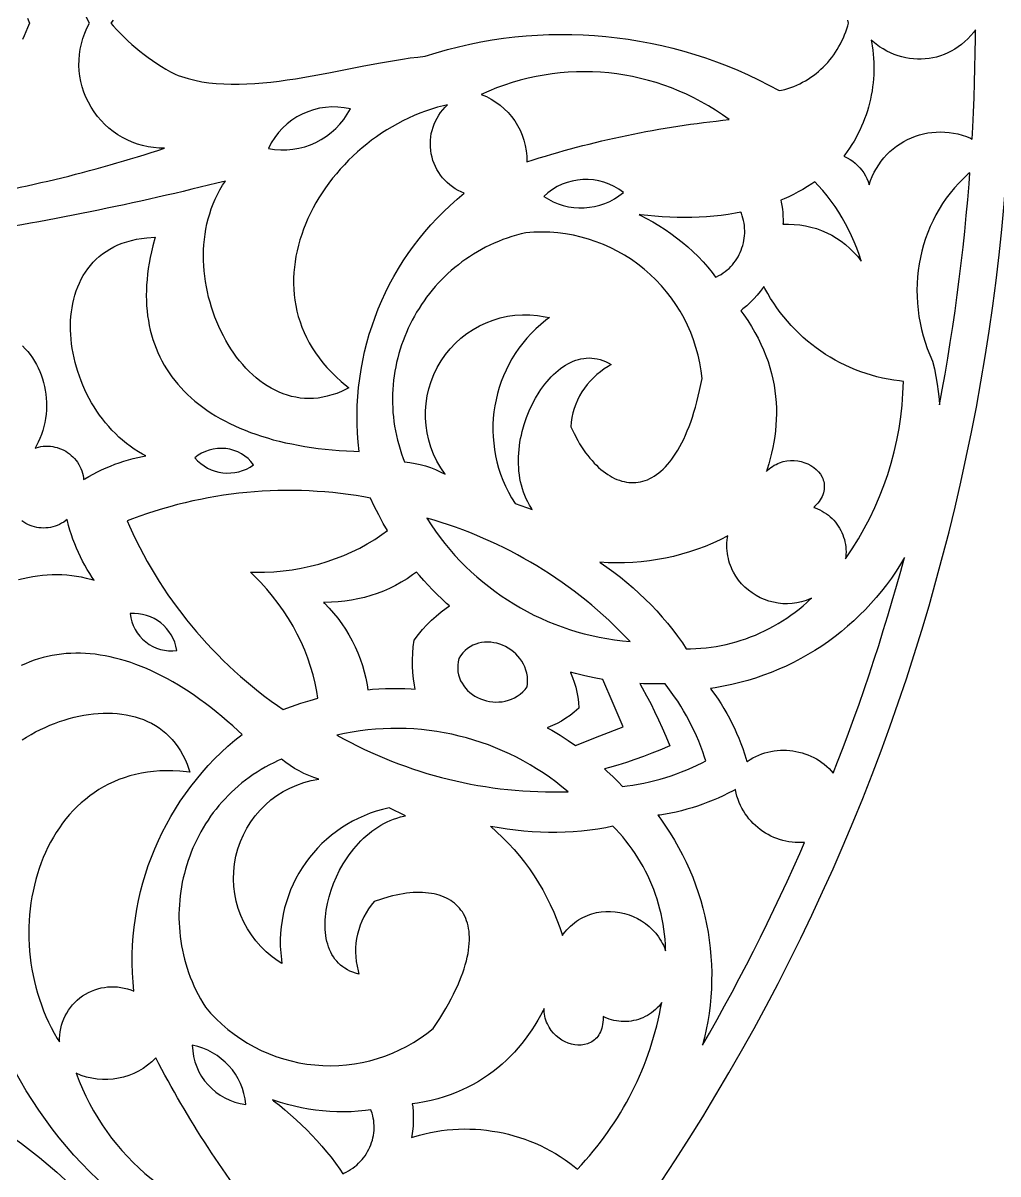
# Model space of a CAD drawing. Extents: x -550 to 550, y -550 to 550.
# Drawn here: x 149.9 to 283.1, y -157.1 to 0 of the extents above; entities that cross this region are included whole.
import ezdxf

# ---------------------------------------------------------------- set-up
doc = ezdxf.new("R2010")
doc.units = 0
doc.layers.add('LAYER_1', color=18, linetype='CONTINUOUS')
doc.layers.add('LAYER_10', color=4, linetype='CONTINUOUS')

msp = doc.modelspace()

# ---------------------------------------------------------------- linework, layer by layer
at = {"layer": 'LAYER_1'}
for points in [[(0, 550, 0.414214), (-550, 0, 0.414214), (0, -550, 0.414214), (550, 0, 0.414214)], [(246.37, -13.19, 0.27476), (212.51, -9.75, -0.315195), (218.75, -18.94, -0.052682)], [(194.63, -11.72, 0.355981), (183.43, -17.13, 0.33339)], [(221.04, -23.67, 0.334606), (231.92, -23.14, 0.373494)], [(255.16, -23.39), (254.52, -23.71), (253.87, -24), (253.42, -24.19), (253.48, -24.44), (253.57, -24.91), (253.64, -25.39), (253.69, -25.87), (253.72, -26.35), (253.74, -26.83), (253.73, -27.32), (253.71, -27.48, -0.255708), (264.41, -32.51), (264.4, -32.48), (264.12, -31.6), (263.8, -30.74), (263.46, -29.88), (263.09, -29.04), (262.69, -28.21), (262.27, -27.4), (261.82, -26.6), (261.34, -25.82), (260.83, -25.05), (260.3, -24.3), (259.74, -23.57), (259.16, -22.86), (258.55, -22.16), (258.08, -21.66), (257.67, -21.94), (257.05, -22.33), (256.43, -22.71), (255.8, -23.06)], [(239.9, -57.32), (240.16, -56.8), (240.41, -56.26), (240.65, -55.69), (240.89, -55.09), (241.12, -54.47), (241.35, -53.82), (241.56, -53.14), (241.77, -52.44), (241.97, -51.71), (242.16, -50.95), (242.34, -50.16), (242.51, -49.35), (242.67, -48.55, 0.414412), (218.6, -28.63), (217.97, -28.78), (217.32, -28.95), (216.69, -29.14), (216.07, -29.35), (215.45, -29.57), (214.85, -29.81), (214.26, -30.06), (213.67, -30.33), (213.1, -30.62), (212.53, -30.92), (211.98, -31.23), (211.44, -31.56), (210.9, -31.9), (210.38, -32.25), (209.87, -32.62), (209.38, -33), (208.89, -33.39), (208.41, -33.8), (207.95, -34.21), (207.5, -34.64), (207.06, -35.08), (206.63, -35.53), (206.22, -35.99), (205.82, -36.46), (205.43, -36.94), (205.05, -37.43), (204.69, -37.93), (204.34, -38.44), (204.01, -38.96), (203.68, -39.49), (203.38, -40.02), (203.08, -40.56), (202.8, -41.11), (202.54, -41.67), (202.29, -42.23), (202.05, -42.8), (201.83, -43.37), (201.62, -43.95), (201.43, -44.54), (201.26, -45.13), (201.1, -45.73), (200.95, -46.33), (200.82, -46.94), (200.71, -47.54), (200.61, -48.16), (200.53, -48.77), (200.47, -49.39), (200.43, -50.01), (200.4, -50.64), (200.38, -51.26), (200.39, -51.89), (200.41, -52.52), (200.45, -53.15), (200.51, -53.78), (200.58, -54.41), (200.68, -55.04), (200.79, -55.67), (200.92, -56.3), (201.07, -56.93), (201.23, -57.56), (201.42, -58.19), (201.63, -58.81), (201.85, -59.44), (202.03, -59.9, -0.098951), (207.56, -61.58, -0.687121), (221.23, -40.09), (221.81, -40.21), (221.35, -40.57, 0.389309), (217.12, -65.59), (219.47, -66.41), (219.35, -66.23), (219.09, -65.81), (218.86, -65.38), (218.65, -64.94), (218.46, -64.5), (218.28, -64.04), (218.13, -63.58), (218, -63.11), (217.89, -62.64), (217.79, -62.16), (217.72, -61.68), (217.66, -61.19), (217.62, -60.7), (217.6, -60.21), (217.59, -59.71), (217.6, -59.22), (217.63, -58.72), (217.67, -58.22), (217.73, -57.73), (217.8, -57.23), (217.89, -56.74), (217.99, -56.25), (218.1, -55.76), (218.37, -54.8), (218.68, -53.86), (219.05, -52.95), (219.46, -52.06), (219.91, -51.22), (220.4, -50.41), (220.66, -50.02), (220.93, -49.65), (221.2, -49.28), (221.49, -48.94), (221.78, -48.6), (222.08, -48.28), (222.38, -47.98), (222.7, -47.69), (223.02, -47.42), (223.34, -47.16), (223.67, -46.93), (224.01, -46.71), (224.35, -46.51), (224.7, -46.34), (225.05, -46.18), (225.41, -46.04), (225.77, -45.93), (226.13, -45.84), (226.5, -45.78), (226.86, -45.74), (227.23, -45.73), (227.61, -45.74), (227.98, -45.78), (228.35, -45.85), (228.73, -45.95), (229.1, -46.07), (229.47, -46.23), (229.83, -46.41), (230.27, -46.64), (229.84, -46.89, 0.248752), (224.73, -55.12), (225.18, -56.06), (225.69, -57), (225.95, -57.44), (226.22, -57.86), (226.49, -58.27), (226.77, -58.67), (227.06, -59.04), (227.34, -59.4), (227.64, -59.74), (227.93, -60.07), (228.23, -60.37), (228.54, -60.66), (228.84, -60.93), (229.15, -61.19), (229.47, -61.42), (229.78, -61.63), (230.1, -61.83), (230.41, -62.01), (230.73, -62.17), (231.05, -62.31), (231.37, -62.43), (231.69, -62.53), (232.01, -62.61), (232.33, -62.67), (232.65, -62.71), (232.97, -62.74), (233.3, -62.74), (233.61, -62.72), (233.93, -62.69), (234.25, -62.63), (234.57, -62.55), (234.89, -62.46), (235.2, -62.34), (235.52, -62.2), (235.83, -62.03), (236.14, -61.85), (236.45, -61.64), (236.75, -61.41), (237.06, -61.16), (237.36, -60.89), (237.66, -60.59), (237.95, -60.26), (238.25, -59.92), (238.53, -59.55), (238.82, -59.15), (239.1, -58.73), (239.37, -58.29), (239.64, -57.82)], [(270.18, -48.92), (269.64, -48.87), (268.86, -48.76), (268.09, -48.63), (267.32, -48.47), (266.56, -48.29), (265.81, -48.08), (265.07, -47.86), (264.34, -47.6), (263.62, -47.33), (262.91, -47.03), (262.21, -46.71), (261.52, -46.37), (260.84, -46.01), (260.18, -45.63), (259.53, -45.23), (258.89, -44.8), (258.27, -44.36), (257.66, -43.9), (257.06, -43.41), (256.48, -42.91), (255.92, -42.39), (255.37, -41.85), (254.84, -41.3), (254.33, -40.72), (253.83, -40.13), (253.36, -39.52), (252.9, -38.9), (252.46, -38.26), (252.04, -37.6), (251.64, -36.93), (251.26, -36.25), (251.11, -35.96), (251, -36.12), (250.6, -36.66), (250.18, -37.17), (249.73, -37.67), (249.26, -38.14), (248.77, -38.59), (248.26, -39.02), (247.95, -39.27), (248.37, -39.84), (248.92, -40.63), (249.43, -41.43), (249.9, -42.23), (250.33, -43.03), (250.72, -43.83), (251.08, -44.63), (251.4, -45.43), (251.69, -46.23), (251.94, -47.03), (252.16, -47.83), (252.35, -48.62), (252.5, -49.42), (252.62, -50.21), (252.72, -51), (252.78, -51.79), (252.82, -52.58), (252.82, -53.36), (252.81, -54.14), (252.76, -54.91), (252.69, -55.68), (252.59, -56.44), (252.48, -57.2), (252.34, -57.96), (252.17, -58.71), (251.99, -59.45), (251.78, -60.18), (251.56, -60.91), (251.46, -61.21), (251.62, -61.05), (251.84, -60.86), (252.07, -60.69), (252.3, -60.53), (252.53, -60.38), (252.77, -60.25), (253.02, -60.14), (253.27, -60.04), (253.76, -59.88), (254.27, -59.78), (254.77, -59.74), (255.27, -59.74), (255.76, -59.79), (256.23, -59.88), (256.69, -60.02), (257.13, -60.2), (257.54, -60.41), (257.92, -60.67), (258.27, -60.95), (258.58, -61.27), (258.85, -61.61), (259.06, -61.98), (259.15, -62.18), (259.23, -62.39), (259.29, -62.59), (259.33, -62.81), (259.36, -63.02), (259.37, -63.24), (259.37, -63.47), (259.34, -63.7), (259.3, -63.93), (259.24, -64.16), (259.16, -64.39), (259.06, -64.62), (258.94, -64.86), (258.8, -65.09), (258.65, -65.32), (258.47, -65.56), (258.27, -65.79), (258.04, -66.02), (257.92, -66.14), (258.11, -66.2), (258.44, -66.32), (258.76, -66.47), (259.07, -66.63), (259.36, -66.8), (259.65, -66.99), (259.92, -67.2), (260.18, -67.41), (260.43, -67.64), (260.66, -67.89), (260.88, -68.14), (261.09, -68.41), (261.28, -68.68), (261.46, -68.97), (261.62, -69.26), (261.77, -69.56), (261.9, -69.87), (262.01, -70.19), (262.11, -70.51), (262.19, -70.84), (262.26, -71.17), (262.3, -71.51), (262.33, -71.85), (262.34, -72.19), (262.33, -72.54), (262.3, -72.89), (262.26, -73.14, 0.149194)], [(181.42, -60.31, 0.429262), (173.37, -59.35, 0.38844)], [(232.85, -84.44, 0.137208), (205.07, -67.6, 0.237073)], [(256.46, -79.57), (256.99, -79.11), (257.5, -78.63), (257.63, -78.51), (257.51, -78.57), (257.2, -78.7), (256.89, -78.82), (256.58, -78.93), (256.26, -79.02), (255.63, -79.17), (254.98, -79.25), (254.34, -79.29), (253.7, -79.27), (253.06, -79.2), (252.43, -79.08), (251.81, -78.92), (251.21, -78.7), (250.62, -78.45), (250.06, -78.15), (249.52, -77.81), (249, -77.42), (248.52, -77), (248.07, -76.55), (247.65, -76.05), (247.28, -75.52), (246.95, -74.96), (246.8, -74.67), (246.67, -74.37), (246.55, -74.06), (246.44, -73.74), (246.34, -73.42), (246.26, -73.09), (246.19, -72.76), (246.13, -72.41), (246.09, -72.07), (246.07, -71.71), (246.06, -71.35), (246.07, -70.98), (246.1, -70.61), (246.14, -70.24), (246.17, -70.03, -0.141174), (228.7, -73.61), (228.74, -73.64), (229.68, -74.29), (230.6, -74.96), (231.51, -75.66), (232.39, -76.37), (233.25, -77.11), (234.09, -77.86), (234.91, -78.64), (235.71, -79.43), (236.48, -80.25), (237.23, -81.09), (237.96, -81.94), (238.66, -82.82), (239.33, -83.72), (239.98, -84.63), (240.52, -85.44), (241.09, -85.44), (241.8, -85.41), (242.5, -85.36), (243.21, -85.29), (243.91, -85.2), (244.6, -85.1), (245.29, -84.97), (245.97, -84.82), (246.65, -84.66), (247.32, -84.47), (247.99, -84.27), (248.65, -84.05), (249.3, -83.81), (249.95, -83.55), (250.59, -83.27), (251.22, -82.98), (251.84, -82.67), (252.45, -82.34), (253.06, -81.99), (253.65, -81.63), (254.23, -81.25), (254.81, -80.86), (255.37, -80.44), (255.92, -80.01)], [(170.93, -85.64, 0.38844), (164.56, -80.62, 0.429262)], [(192.8, -97.21, 0.137208), (224.36, -104.94, 0.237073)], [(190.31, -103.22, -0.098636), (185.22, -100.5), (184.76, -100.7), (184.16, -100.98), (183.57, -101.28), (183, -101.59), (182.43, -101.92), (181.88, -102.26), (181.34, -102.61), (180.82, -102.98), (180.31, -103.36), (179.81, -103.75), (179.32, -104.16), (178.85, -104.58), (178.39, -105), (177.94, -105.44), (177.51, -105.9), (177.09, -106.36), (176.68, -106.83), (176.29, -107.31), (175.91, -107.8), (175.54, -108.3), (175.19, -108.81), (174.85, -109.33), (174.53, -109.86), (174.22, -110.4), (173.93, -110.94), (173.65, -111.49), (173.38, -112.04), (173.13, -112.61), (172.9, -113.18), (172.68, -113.75), (172.47, -114.33), (172.28, -114.92), (172.11, -115.51), (171.95, -116.1), (171.8, -116.7), (171.67, -117.31), (171.56, -117.91), (171.46, -118.52), (171.38, -119.14), (171.32, -119.75), (171.27, -120.37), (171.24, -120.99), (171.22, -121.61), (171.22, -122.23), (171.24, -122.85), (171.27, -123.47), (171.32, -124.09), (171.38, -124.72), (171.47, -125.34), (171.57, -125.96), (171.69, -126.58), (171.82, -127.19), (171.97, -127.81), (172.14, -128.42), (172.33, -129.03), (172.54, -129.64), (172.76, -130.24), (173, -130.84), (173.26, -131.44), (173.54, -132.03), (173.83, -132.62), (174.14, -133.2), (174.48, -133.78), (174.82, -134.33, 0.414411), (205.92, -137.27), (206.38, -136.59), (206.83, -135.89), (207.26, -135.21), (207.66, -134.54), (208.03, -133.88), (208.39, -133.23), (208.71, -132.6), (209.01, -131.99), (209.29, -131.38), (209.55, -130.79), (209.78, -130.21), (209.98, -129.65), (210.17, -129.1), (210.33, -128.57), (210.48, -128.04), (210.6, -127.54), (210.7, -127.04), (210.78, -126.56), (210.83, -126.1), (210.87, -125.65), (210.89, -125.21), (210.89, -124.79), (210.87, -124.38), (210.84, -123.99), (210.78, -123.61), (210.71, -123.24), (210.62, -122.89), (210.51, -122.56), (210.39, -122.23), (210.25, -121.93), (210.1, -121.63), (209.93, -121.35), (209.74, -121.09), (209.54, -120.84), (209.33, -120.6), (209.1, -120.38), (208.86, -120.17), (208.6, -119.97), (208.33, -119.79), (208.04, -119.62), (207.75, -119.46), (207.43, -119.32), (207.11, -119.19), (206.77, -119.08), (206.42, -118.98), (206.06, -118.9), (205.69, -118.83), (205.3, -118.77), (204.9, -118.73), (204.5, -118.71), (204.08, -118.69), (203.65, -118.7), (203.21, -118.72), (202.76, -118.75), (202.3, -118.8), (201.84, -118.87), (201.36, -118.95), (200.88, -119.05), (200.39, -119.16), (199.89, -119.28), (198.87, -119.59), (197.88, -119.93, 0.248801), (195.68, -129.37), (195.8, -129.85), (195.33, -129.69), (194.95, -129.57), (194.57, -129.42), (194.22, -129.24), (193.89, -129.05), (193.58, -128.83), (193.29, -128.6), (193.01, -128.35), (192.76, -128.07), (192.53, -127.78), (192.31, -127.48), (192.12, -127.16), (191.94, -126.83), (191.79, -126.48), (191.65, -126.12), (191.53, -125.75), (191.43, -125.37), (191.34, -124.98), (191.28, -124.58), (191.23, -124.17), (191.19, -123.75), (191.17, -123.32), (191.17, -122.89), (191.19, -122.45), (191.22, -122.01), (191.26, -121.56), (191.32, -121.11), (191.4, -120.66), (191.49, -120.2), (191.72, -119.29), (192, -118.37), (192.33, -117.45), (192.72, -116.55), (193.16, -115.66), (193.65, -114.79), (193.91, -114.36), (194.19, -113.95), (194.48, -113.54), (194.78, -113.14), (195.09, -112.75), (195.41, -112.36), (195.74, -112), (196.08, -111.64), (196.44, -111.29), (196.8, -110.96), (197.18, -110.64), (197.56, -110.34), (197.96, -110.05), (198.36, -109.78), (198.78, -109.52), (199.2, -109.28), (199.64, -109.06), (200.08, -108.86), (200.53, -108.68), (200.99, -108.53), (201.46, -108.39), (201.93, -108.27), (202.15, -108.23), (199.91, -107.14, 0.389323), (185.2, -127.83), (185.28, -128.41), (184.78, -128.09, -0.687102)], [(228.26, -121.45), (228.9, -121.34), (229.54, -121.28), (230.18, -121.28), (230.82, -121.32), (231.45, -121.42), (232.08, -121.56), (232.69, -121.75), (233.28, -121.98), (233.86, -122.26), (234.41, -122.58), (234.94, -122.94), (235.44, -123.34), (235.91, -123.78), (236.34, -124.26), (236.73, -124.77), (236.91, -125.05), (237.08, -125.33), (237.24, -125.62), (237.39, -125.91), (237.52, -126.22), (237.64, -126.53), (237.69, -126.66), (237.68, -126.48), (237.66, -125.78), (237.61, -125.08), (237.54, -124.38), (237.46, -123.69), (237.35, -123), (237.22, -122.32), (237.08, -121.63), (236.92, -120.96), (236.73, -120.29), (236.53, -119.62), (236.31, -118.96), (236.08, -118.31), (235.82, -117.66), (235.55, -117.02), (235.25, -116.39), (234.94, -115.77), (234.62, -115.15), (234.27, -114.55), (233.91, -113.95), (233.53, -113.36), (233.13, -112.79), (232.71, -112.22), (232.28, -111.66), (231.84, -111.12), (231.37, -110.58), (230.89, -110.06), (230.49, -109.66), (229.54, -109.85), (228.43, -110.04), (227.32, -110.19), (226.2, -110.32), (225.08, -110.41), (223.96, -110.47), (222.84, -110.5), (221.71, -110.5), (220.58, -110.47), (219.46, -110.41), (218.33, -110.32), (217.2, -110.2), (216.07, -110.06), (214.94, -109.88), (213.81, -109.68), (213.76, -109.66, -0.141193), (223.59, -124.55), (223.71, -124.38), (223.95, -124.09), (224.19, -123.81), (224.45, -123.54), (224.71, -123.29), (224.97, -123.06), (225.25, -122.84), (225.53, -122.63), (225.81, -122.44), (226.11, -122.27), (226.4, -122.11), (226.7, -121.97), (227.01, -121.83), (227.32, -121.72), (227.63, -121.61)], [(237.16, -133.73), (237.01, -133.93), (236.79, -134.2), (236.55, -134.45), (236.3, -134.69), (236.04, -134.91), (235.77, -135.12), (235.49, -135.31), (235.2, -135.48), (234.9, -135.64), (234.6, -135.79), (234.29, -135.91), (233.97, -136.02), (233.65, -136.11), (233.32, -136.19), (232.99, -136.25), (232.66, -136.29), (232.32, -136.31), (231.98, -136.32), (231.64, -136.31), (231.31, -136.28), (230.97, -136.23), (230.63, -136.16), (230.3, -136.08), (229.97, -135.97), (229.64, -135.85), (229.32, -135.7), (229.14, -135.61), (229.15, -135.78), (229.14, -136.1), (229.12, -136.41), (229.08, -136.7), (229.03, -136.98), (228.96, -137.24), (228.88, -137.49), (228.79, -137.72), (228.68, -137.94), (228.56, -138.15), (228.42, -138.34), (228.28, -138.52), (228.12, -138.68), (227.96, -138.83), (227.79, -138.96), (227.6, -139.08), (227.41, -139.19), (227.22, -139.28), (227.01, -139.36), (226.6, -139.46), (226.17, -139.52), (225.72, -139.53), (225.28, -139.48), (224.83, -139.39), (224.39, -139.25), (223.95, -139.07), (223.53, -138.84), (223.13, -138.57), (222.74, -138.26), (222.39, -137.91), (222.07, -137.52), (221.78, -137.09), (221.54, -136.64), (221.44, -136.39), (221.34, -136.13), (221.26, -135.87), (221.2, -135.6), (221.15, -135.33), (221.11, -135.04), (221.09, -134.75), (221.09, -134.53), (220.95, -134.81), (220.59, -135.48), (220.22, -136.15), (219.82, -136.8), (219.41, -137.45), (218.98, -138.08), (218.52, -138.7), (218.05, -139.31), (217.56, -139.9), (217.04, -140.48), (216.5, -141.04), (215.95, -141.59), (215.37, -142.12), (214.76, -142.63), (214.14, -143.13), (213.49, -143.6), (212.82, -144.05), (212.12, -144.49), (211.4, -144.9), (210.66, -145.28), (209.89, -145.65), (209.1, -145.99), (208.28, -146.3), (207.44, -146.59), (206.57, -146.85), (205.67, -147.08), (204.75, -147.28), (203.8, -147.46), (203.09, -147.56), (203.14, -147.95), (203.2, -148.62), (203.22, -149.29), (203.22, -149.95), (203.19, -150.62), (203.12, -151.28), (203.03, -151.94), (202.99, -152.14), (203.3, -152.04), (204.05, -151.82), (204.81, -151.63), (205.57, -151.46), (206.33, -151.32), (207.1, -151.2), (207.86, -151.11), (208.63, -151.04), (209.4, -151), (210.17, -150.98), (210.94, -150.99), (211.7, -151.02), (212.47, -151.07), (213.23, -151.15), (213.99, -151.26), (214.74, -151.38), (215.49, -151.53), (216.24, -151.71), (216.98, -151.91), (217.71, -152.13), (218.44, -152.38), (219.16, -152.65), (219.87, -152.94), (220.58, -153.26), (221.27, -153.59), (221.96, -153.96), (222.63, -154.34), (223.3, -154.75), (223.95, -155.18), (224.59, -155.64), (225.22, -156.11), (225.64, -156.45, 0.149218)], [(173.04, -139.56, 0.373494), (180.35, -147.63, 0.334606)], [(183.54, -164.89, -0.052663), (168.07, -141.29, -0.31518), (157.17, -143.38, 0.274751)]]:
    msp.add_lwpolyline(points, format="xyb", close=True, dxfattribs=at)
for points in [[(138.96, -24.33, 0.042468), (169.26, -17.08, -0.574933), (158.98, 0, -0.575019), (169.26, 17.08, 0.042505)], [(162.22, 0.37), (161.9, 0), (162.22, -0.37), (162.71, -0.91), (163.21, -1.43), (163.72, -1.94), (164.24, -2.44), (164.77, -2.92), (165.32, -3.39), (165.88, -3.85), (166.45, -4.29), (167.02, -4.72), (167.61, -5.13), (168.21, -5.53), (168.82, -5.92), (169.44, -6.29), (170.07, -6.65), (170.7, -6.99), (171.12, -7.15), (171.56, -7.31), (172.01, -7.46), (172.46, -7.59), (173.39, -7.82), (174.34, -8.01), (175.31, -8.15), (176.31, -8.26), (177.33, -8.32), (178.36, -8.36), (179.42, -8.35), (180.48, -8.32), (181.57, -8.26), (182.66, -8.17), (183.77, -8.06), (184.89, -7.92), (186.01, -7.77), (187.14, -7.6), (189.42, -7.21), (191.7, -6.79), (196.24, -5.91), (198.47, -5.49), (200.67, -5.1), (201.75, -4.93), (202.81, -4.77), (203.86, -4.64), (204.85, -4.52, -0.208478), (253.19, -9.23), (253.53, -9.16), (253.96, -9.06), (254.39, -8.94), (254.8, -8.8), (255.22, -8.65), (255.62, -8.48), (256.02, -8.29), (256.41, -8.09), (256.79, -7.88), (257.16, -7.65), (257.53, -7.41), (257.89, -7.16), (258.24, -6.89), (258.57, -6.61), (258.9, -6.32), (259.22, -6.01), (259.53, -5.7), (259.83, -5.37), (260.11, -5.04), (260.39, -4.69), (260.65, -4.34), (260.9, -3.98), (261.14, -3.6), (261.37, -3.22), (261.58, -2.83), (261.78, -2.44), (261.97, -2.04), (262.14, -1.63), (262.29, -1.21), (262.44, -0.79), (262.57, -0.37), (262.66, 0), (262.57, 0.37)], [(149.86, -44.09), (150.23, -44.46), (150.57, -44.86), (150.9, -45.27), (151.2, -45.7), (151.49, -46.14), (151.75, -46.6), (151.99, -47.07), (152.21, -47.56), (152.41, -48.05), (152.58, -48.56), (152.73, -49.08), (152.86, -49.6), (152.96, -50.13), (153.04, -50.67), (153.09, -51.21), (153.12, -51.76), (153.13, -52.31), (153.11, -52.86), (153.06, -53.42), (152.99, -53.97), (152.89, -54.52), (152.76, -55.07), (152.61, -55.62), (152.43, -56.16), (152.22, -56.7), (151.98, -57.23), (151.72, -57.76), (151.56, -58.03), (151.71, -57.98), (152.03, -57.89), (152.36, -57.83), (152.68, -57.78), (153.01, -57.76), (153.33, -57.76), (153.65, -57.78), (153.97, -57.83), (154.28, -57.89), (154.59, -57.97), (154.89, -58.07), (155.18, -58.19), (155.47, -58.32), (155.74, -58.47), (156.01, -58.64), (156.26, -58.83), (156.51, -59.03), (156.74, -59.24), (156.96, -59.47), (157.16, -59.72), (157.35, -59.97), (157.52, -60.25), (157.67, -60.53), (157.81, -60.82), (157.93, -61.13), (158.03, -61.45), (158.11, -61.77), (158.17, -62.11), (158.19, -62.33), (158.35, -62.23), (158.91, -61.9), (159.49, -61.59), (160.07, -61.29), (160.65, -61), (161.25, -60.73), (161.85, -60.48), (162.46, -60.24), (163.07, -60.02), (163.69, -59.82), (164.32, -59.63), (164.95, -59.46), (165.58, -59.3), (166.22, -59.16), (166.67, -59.07), (166.24, -58.85), (165.67, -58.52), (165.1, -58.16), (164.56, -57.78), (164.03, -57.38), (163.51, -56.96), (163.01, -56.52), (162.53, -56.06), (162.06, -55.58), (161.62, -55.09), (161.18, -54.58), (160.77, -54.05), (160.37, -53.52), (159.99, -52.97), (159.63, -52.41), (159.29, -51.83), (158.96, -51.25), (158.65, -50.66), (158.37, -50.06), (158.1, -49.45), (157.84, -48.84), (157.61, -48.22), (157.4, -47.59), (157.21, -46.96), (157.04, -46.33), (156.89, -45.7), (156.75, -45.06), (156.64, -44.43), (156.55, -43.8), (156.48, -43.16), (156.43, -42.53), (156.41, -41.91), (156.4, -41.29), (156.42, -40.67), (156.46, -40.06), (156.52, -39.45), (156.61, -38.86), (156.72, -38.27), (156.85, -37.69), (157, -37.13), (157.18, -36.57), (157.38, -36.03), (157.61, -35.5), (157.86, -34.99), (158.14, -34.49), (158.44, -34), (158.77, -33.54), (159.12, -33.09), (159.5, -32.66), (159.9, -32.26), (160.33, -31.87), (160.79, -31.51), (161.27, -31.17), (161.78, -30.86), (162.32, -30.57), (162.88, -30.3), (163.47, -30.07), (164.09, -29.86), (164.73, -29.68), (165.4, -29.53), (166.1, -29.42), (166.83, -29.33), (167.95, -29.25), (167.64, -30.42), (167.45, -31.22), (167.29, -32), (167.14, -32.77), (167.02, -33.53), (166.92, -34.29), (166.85, -35.03), (166.79, -35.77), (166.76, -36.49), (166.75, -37.21), (166.77, -37.91), (166.8, -38.61), (166.86, -39.3), (166.94, -39.97), (167.04, -40.63), (167.16, -41.29), (167.3, -41.93), (167.47, -42.56), (167.65, -43.19), (167.86, -43.8), (168.09, -44.4), (168.33, -44.99), (168.6, -45.56), (168.89, -46.13), (169.2, -46.69), (169.53, -47.23), (169.88, -47.77), (170.25, -48.29), (170.64, -48.8), (171.05, -49.3), (171.48, -49.78), (171.93, -50.26), (172.4, -50.72), (172.89, -51.17), (173.39, -51.61), (173.92, -52.04), (174.47, -52.45), (175.03, -52.85), (175.62, -53.24), (176.22, -53.62), (176.85, -53.98), (177.49, -54.33), (178.15, -54.67), (178.83, -54.99), (179.52, -55.3), (180.24, -55.6), (180.98, -55.88), (181.73, -56.15), (182.5, -56.41), (183.29, -56.65), (184.09, -56.88), (184.92, -57.09), (185.76, -57.29), (186.62, -57.47), (187.5, -57.64), (188.39, -57.8), (189.3, -57.94), (190.23, -58.07), (191.17, -58.18), (192.14, -58.27), (193.11, -58.35), (194.11, -58.42), (195.12, -58.47), (195.83, -58.49, -0.258887), (210.18, -23.25, -0.555563), (207.89, -11.17), (207.35, -11.29), (206.53, -11.51), (205.72, -11.75), (204.91, -12.03), (204.12, -12.32), (203.34, -12.64), (202.57, -12.99), (201.81, -13.36), (201.06, -13.75), (200.33, -14.16), (199.61, -14.59), (198.9, -15.05), (198.21, -15.52), (197.53, -16.01), (196.87, -16.53), (196.22, -17.05), (195.59, -17.6), (194.98, -18.16), (194.39, -18.74), (193.81, -19.34), (193.25, -19.95), (192.72, -20.57), (192.2, -21.2), (191.7, -21.85), (191.22, -22.51), (190.77, -23.18), (190.34, -23.86), (189.93, -24.55), (189.54, -25.25), (189.18, -25.96), (188.84, -26.67), (188.53, -27.39), (188.24, -28.12), (187.98, -28.85), (187.74, -29.59), (187.53, -30.33), (187.35, -31.08), (187.2, -31.83), (187.08, -32.58), (186.98, -33.33), (186.91, -34.08), (186.88, -34.84), (186.88, -35.59), (186.9, -36.34), (186.96, -37.09), (187.05, -37.84), (187.18, -38.58), (187.33, -39.32), (187.52, -40.05), (187.75, -40.78), (188.01, -41.51), (188.31, -42.23), (188.64, -42.94), (189.01, -43.64), (189.42, -44.34), (189.86, -45.03), (190.35, -45.7), (190.87, -46.37), (191.43, -47.03), (192.03, -47.67), (192.68, -48.31), (193.36, -48.93), (194.42, -49.81), (193.4, -50.3), (192.76, -50.56), (192.12, -50.78), (191.48, -50.96), (190.85, -51.1), (190.22, -51.2), (189.6, -51.25), (188.99, -51.27), (188.38, -51.25), (187.77, -51.2), (187.18, -51.1), (186.59, -50.98), (186.02, -50.82), (185.45, -50.62), (184.89, -50.4), (184.34, -50.14), (183.8, -49.86), (183.28, -49.54), (182.76, -49.2), (182.26, -48.83), (181.76, -48.44), (181.29, -48.02), (180.82, -47.58), (180.37, -47.12), (179.93, -46.63), (179.5, -46.12), (179.09, -45.6), (178.7, -45.05), (178.32, -44.49), (177.95, -43.91), (177.61, -43.32), (177.28, -42.71), (176.96, -42.09), (176.67, -41.45), (176.39, -40.8), (176.13, -40.14), (175.88, -39.47), (175.66, -38.79), (175.46, -38.1), (175.27, -37.41), (175.11, -36.71), (174.97, -36), (174.85, -35.29), (174.75, -34.57), (174.67, -33.85), (174.62, -33.13), (174.58, -32.41), (174.58, -31.69), (174.59, -30.97), (174.63, -30.26), (174.7, -29.54), (174.79, -28.83), (174.9, -28.12), (175.04, -27.42), (175.21, -26.73), (175.41, -26.05), (175.63, -25.37), (175.88, -24.7), (176.16, -24.04), (176.47, -23.4), (176.81, -22.77), (177.18, -22.15), (177.56, -21.57, -0.023981), (140.41, -29.09, 0.194027)], [(149.78, -97.87), (150.39, -97.49), (151.01, -97.12), (151.64, -96.78), (152.28, -96.46), (152.92, -96.16), (153.57, -95.87), (154.23, -95.61), (154.89, -95.37), (155.55, -95.15), (156.22, -94.96), (156.88, -94.78), (157.55, -94.63), (158.22, -94.5), (158.88, -94.39), (159.54, -94.31), (160.2, -94.26), (160.86, -94.22), (161.5, -94.21), (162.14, -94.23), (162.78, -94.27), (163.4, -94.34), (164.02, -94.44), (164.63, -94.56), (165.22, -94.71), (165.8, -94.89), (166.37, -95.1), (166.93, -95.34), (167.47, -95.6), (167.99, -95.9), (168.49, -96.22), (168.98, -96.58), (169.44, -96.96), (169.89, -97.38), (170.31, -97.83), (170.71, -98.31), (171.08, -98.82), (171.43, -99.36), (171.76, -99.94), (172.05, -100.55), (172.32, -101.19), (172.7, -102.25), (171.33, -102.13), (170.4, -102.08), (169.5, -102.08), (168.62, -102.11), (167.75, -102.17), (166.91, -102.28), (166.09, -102.41), (165.29, -102.59), (164.51, -102.79), (163.75, -103.03), (163.01, -103.29), (162.3, -103.59), (161.6, -103.92), (160.92, -104.28), (160.27, -104.66), (159.63, -105.07), (159.02, -105.51), (158.43, -105.98), (157.86, -106.46), (157.31, -106.98), (156.78, -107.51), (156.27, -108.07), (155.78, -108.65), (155.32, -109.24), (154.88, -109.86), (154.45, -110.5), (154.06, -111.16), (153.68, -111.83), (153.32, -112.52), (152.99, -113.22), (152.68, -113.94), (152.39, -114.67), (152.12, -115.42), (151.88, -116.17), (151.66, -116.94), (151.46, -117.72), (151.29, -118.5), (151.13, -119.3), (151, -120.1), (150.9, -120.91), (150.81, -121.73), (150.76, -122.55), (150.72, -123.37), (150.71, -124.2), (150.72, -125.03), (150.75, -125.86), (150.81, -126.69), (150.89, -127.52), (151, -128.35), (151.13, -129.18), (151.28, -130.01), (151.46, -130.83), (151.67, -131.64), (151.89, -132.45), (152.15, -133.26), (152.42, -134.05), (152.72, -134.84), (153.05, -135.62), (153.4, -136.39), (153.78, -137.15), (154.18, -137.9), (154.6, -138.63), (154.9, -139.1, -0.55555), (165.06, -132.18, -0.258855), (179.83, -97.12), (179.31, -96.63), (178.56, -95.95), (177.81, -95.29), (177.07, -94.66), (176.32, -94.04), (175.57, -93.45), (174.83, -92.89), (174.08, -92.34), (173.34, -91.82), (172.6, -91.32), (171.86, -90.84), (171.13, -90.39), (170.39, -89.95), (169.66, -89.55), (168.93, -89.16), (168.21, -88.79), (167.48, -88.45), (166.76, -88.13), (166.05, -87.84), (165.34, -87.56), (164.63, -87.31), (163.92, -87.08), (163.22, -86.88), (162.52, -86.69), (161.83, -86.53), (161.14, -86.39), (160.46, -86.28), (159.78, -86.18), (159.1, -86.11), (158.43, -86.06), (157.77, -86.04), (157.11, -86.03), (156.46, -86.05), (155.81, -86.09), (155.17, -86.15), (154.53, -86.24), (153.9, -86.35), (153.27, -86.48), (152.66, -86.63), (152.04, -86.8), (151.44, -87), (150.84, -87.22), (150.25, -87.46), (149.66, -87.73)], [(185.56, -172.5, -0.208481), (148.05, -141.65)], [(141.65, -148.05, -0.208478), (172.5, -185.56)]]:
    msp.add_lwpolyline(points, format="xyb", dxfattribs=at)
for points in [[(150.52, 0.67), (150.78, 0), (150.52, -0.67), (150.3, -1.22), (150.07, -1.75), (149.84, -2.25)], [(149.28, -75.98), (149.93, -75.82), (150.59, -75.68), (151.24, -75.56), (151.9, -75.46), (152.57, -75.38), (153.23, -75.33), (153.9, -75.3), (154.56, -75.29), (155.23, -75.3), (155.89, -75.35), (156.56, -75.41), (157.22, -75.5), (157.87, -75.62), (158.52, -75.77), (159.17, -75.94), (159.62, -76.08), (159.37, -75.7), (159.02, -75.15), (158.68, -74.59), (158.35, -74.03), (158.04, -73.45), (157.75, -72.87), (157.47, -72.28), (157.21, -71.68), (156.97, -71.08), (156.74, -70.46), (156.52, -69.85), (156.32, -69.23), (156.14, -68.6), (155.98, -67.97), (155.93, -67.78), (155.76, -67.92), (155.48, -68.12), (155.19, -68.3), (154.9, -68.45), (154.6, -68.58), (154.29, -68.69), (153.98, -68.78), (153.67, -68.85), (153.35, -68.9), (153.04, -68.93), (152.72, -68.94), (152.41, -68.93), (152.09, -68.9), (151.78, -68.85), (151.47, -68.78), (151.17, -68.69), (150.87, -68.59), (150.58, -68.46), (150.3, -68.32), (150.03, -68.16), (149.76, -67.98)]]:
    msp.add_lwpolyline(points, dxfattribs=at)
for points in [[(279.94, -6.13), (279.97, -4.11), (280, -2.09), (280, -0.94), (279.78, -1.24), (279.39, -1.7), (278.98, -2.14), (278.56, -2.54), (278.12, -2.91), (277.66, -3.25), (277.2, -3.56), (276.72, -3.84), (276.23, -4.09), (275.73, -4.3), (275.23, -4.49), (274.71, -4.64), (274.2, -4.76), (273.67, -4.85), (273.14, -4.91), (272.61, -4.94), (272.08, -4.94), (271.55, -4.91), (271.02, -4.84), (270.49, -4.75), (269.96, -4.63), (269.44, -4.47), (268.92, -4.28), (268.41, -4.07), (267.91, -3.82), (267.41, -3.54), (266.93, -3.24), (266.46, -2.9), (266, -2.53), (265.76, -2.33), (265.81, -2.57), (265.91, -3.13), (265.98, -3.69), (266.05, -4.25), (266.09, -4.82), (266.12, -5.38), (266.14, -5.94), (266.14, -6.5), (266.12, -7.06), (266.08, -7.62), (266.03, -8.18), (265.97, -8.73), (265.89, -9.28), (265.79, -9.84), (265.68, -10.38), (265.55, -10.93), (265.41, -11.47), (265.25, -12), (265.07, -12.54), (264.88, -13.06), (264.68, -13.59), (264.46, -14.1), (264.22, -14.61), (263.97, -15.12), (263.71, -15.62), (263.43, -16.11), (263.14, -16.59), (262.83, -17.07), (262.5, -17.54), (262.17, -18), (262.04, -18.17), (262.11, -18.2), (262.51, -18.4), (262.89, -18.63), (263.26, -18.88), (263.6, -19.15), (263.92, -19.45), (264.22, -19.76), (264.5, -20.1), (264.75, -20.46), (264.98, -20.84), (265.18, -21.23), (265.35, -21.63), (265.5, -22.05), (265.51, -22.08), (265.69, -21.51), (265.92, -20.93), (266.19, -20.38), (266.48, -19.85), (266.8, -19.34), (267.14, -18.86), (267.52, -18.4), (267.92, -17.96), (268.34, -17.55), (268.78, -17.17), (269.24, -16.81), (269.72, -16.48), (270.22, -16.18), (270.74, -15.91), (271.26, -15.67), (271.81, -15.46), (272.36, -15.28), (272.92, -15.13), (273.49, -15.01), (274.07, -14.93), (274.65, -14.88), (275.24, -14.86), (275.83, -14.88), (276.43, -14.93), (277.02, -15.02), (277.61, -15.14), (278.2, -15.3), (278.78, -15.5), (279.36, -15.74), (279.55, -15.84), (279.64, -14.22), (279.74, -12.2), (279.82, -10.17), (279.88, -8.15)], [(278.96, -24.12), (279.14, -21.96), (279.25, -20.43), (279.04, -20.6), (278.38, -21.22), (277.74, -21.85), (277.14, -22.52), (276.57, -23.21), (276.03, -23.92), (275.53, -24.65), (275.06, -25.4), (274.62, -26.18), (274.22, -26.97), (273.85, -27.77), (273.51, -28.6), (273.21, -29.43), (272.94, -30.28), (272.7, -31.14), (272.5, -32.01), (272.34, -32.89), (272.21, -33.77), (272.11, -34.66), (272.05, -35.56), (272.03, -36.46), (272.04, -37.35), (272.09, -38.25), (272.17, -39.15), (272.29, -40.05), (272.45, -40.94), (272.64, -41.83), (272.87, -42.71), (273.13, -43.59), (273.44, -44.45), (273.78, -45.31), (274.17, -46.18), (274.4, -47.22), (274.61, -48.25), (274.78, -49.28), (274.92, -50.31), (275.04, -51.35), (275.1, -52.14), (275.48, -50.09), (275.87, -47.93), (276.23, -45.77), (276.58, -43.61), (276.92, -41.45), (277.23, -39.28), (277.53, -37.12), (277.81, -34.95), (278.08, -32.79), (278.32, -30.62), (278.55, -28.46), (278.76, -26.29)], [(246.09, -33.71), (246.35, -33.49), (246.58, -33.25), (246.81, -33), (247.02, -32.75), (247.22, -32.48), (247.41, -32.2), (247.58, -31.91), (247.74, -31.61), (247.88, -31.31), (248.01, -31), (248.12, -30.68), (248.22, -30.36), (248.31, -30.03), (248.38, -29.7), (248.43, -29.37), (248.46, -29.03), (248.49, -28.69), (248.49, -28.35), (248.48, -28), (248.45, -27.66), (248.4, -27.32), (248.34, -26.97), (248.25, -26.63), (248.16, -26.3), (248.04, -25.96), (247.98, -25.83), (247.23, -25.98), (246.25, -26.13), (245.26, -26.27), (244.27, -26.37), (243.27, -26.45), (242.27, -26.51), (241.27, -26.54), (240.26, -26.55), (239.26, -26.53), (238.25, -26.5), (237.24, -26.45), (236.24, -26.38), (235.24, -26.29), (234.24, -26.18), (234.07, -26.16), (234.2, -26.22), (235.08, -26.67), (235.94, -27.15), (236.78, -27.65), (237.61, -28.18), (238.42, -28.74), (239.2, -29.32), (239.97, -29.92), (240.71, -30.56), (241.43, -31.21), (242.13, -31.89), (242.8, -32.6), (243.44, -33.33), (244.06, -34.08), (244.52, -34.69), (244.66, -34.63), (244.97, -34.48), (245.27, -34.31), (245.56, -34.12), (245.83, -33.92)], [(195.9, -71.67), (196.94, -71.1), (197.95, -70.49), (198.93, -69.84), (199.68, -69.3), (199.13, -68.34), (198.5, -67.16), (197.9, -65.95), (197.4, -64.86), (196.48, -64.69), (195.42, -64.52), (194.35, -64.37), (193.29, -64.23), (192.22, -64.11), (191.15, -64.02), (190.08, -63.94), (189.01, -63.88), (187.94, -63.84), (186.87, -63.82), (185.81, -63.82), (184.74, -63.83), (183.67, -63.87), (182.6, -63.92), (181.54, -64), (180.47, -64.09), (179.41, -64.2), (178.35, -64.33), (177.29, -64.47), (176.24, -64.64), (175.19, -64.83), (174.14, -65.03), (173.09, -65.25), (172.05, -65.49), (171.01, -65.75), (169.98, -66.03), (168.95, -66.33), (167.92, -66.64), (166.9, -66.98), (165.88, -67.33), (164.87, -67.7), (164.13, -67.98), (164.45, -68.71), (164.9, -69.69), (165.37, -70.66), (165.86, -71.61), (166.36, -72.56), (166.88, -73.5), (167.42, -74.43), (167.97, -75.35), (168.53, -76.25), (169.12, -77.15), (169.71, -78.04), (170.33, -78.91), (170.96, -79.78), (171.6, -80.63), (172.26, -81.47), (172.93, -82.3), (173.62, -83.11), (174.32, -83.92), (175.04, -84.71), (175.77, -85.49), (176.51, -86.26), (177.27, -87.01), (178.04, -87.76), (178.82, -88.48), (179.62, -89.2), (180.43, -89.9), (181.26, -90.58), (182.09, -91.26), (182.94, -91.92), (183.8, -92.56), (184.68, -93.19), (185.45, -93.72), (186.57, -93.3), (187.85, -92.87), (189.13, -92.48), (190.19, -92.19), (190.05, -91.27), (189.82, -90.12), (189.53, -88.98), (189.2, -87.84), (188.82, -86.72), (188.39, -85.6), (187.91, -84.5), (187.38, -83.41), (186.8, -82.34), (186.17, -81.28), (185.5, -80.25), (184.78, -79.24), (184.01, -78.25), (183.2, -77.28), (182.34, -76.34), (180.97, -74.96), (182.91, -74.95), (184.19, -74.9), (185.45, -74.79), (186.69, -74.63), (187.92, -74.42), (189.12, -74.17), (190.31, -73.86), (191.48, -73.51), (192.62, -73.12), (193.74, -72.68), (194.83, -72.19)], [(252.11, -88.66), (251.06, -89.05), (249.99, -89.42), (248.91, -89.75), (247.82, -90.05), (246.72, -90.31), (245.6, -90.54), (244.48, -90.74), (243.8, -90.83), (243.98, -91.07), (244.42, -91.68), (244.85, -92.3), (245.26, -92.94), (245.66, -93.58), (246.04, -94.24), (246.4, -94.9), (246.75, -95.57), (247.08, -96.25), (247.39, -96.94), (247.68, -97.63), (247.96, -98.34), (248.22, -99.05), (248.47, -99.76), (248.69, -100.49), (248.79, -100.84), (248.84, -100.8), (249.22, -100.55), (249.61, -100.33), (250.01, -100.12), (250.41, -99.94), (250.82, -99.78), (251.24, -99.64), (251.66, -99.53), (252.08, -99.43), (252.51, -99.36), (252.94, -99.31), (253.37, -99.28), (253.8, -99.27), (254.22, -99.28), (254.65, -99.31), (255.07, -99.36), (255.5, -99.43), (255.91, -99.52), (256.33, -99.63), (256.73, -99.76), (257.14, -99.91), (257.53, -100.08), (257.92, -100.27), (258.29, -100.47), (258.66, -100.7), (259.02, -100.94), (259.36, -101.2), (259.7, -101.48), (260.02, -101.78), (260.32, -102.1), (260.59, -102.4), (261.19, -100.88), (261.94, -98.91), (262.68, -96.94), (263.4, -94.96), (264.11, -92.97), (264.8, -90.98), (265.48, -88.98), (266.15, -86.97), (266.8, -84.96), (267.43, -82.95), (268.05, -80.92), (268.65, -78.9), (269.24, -76.87), (269.81, -74.83), (270.32, -72.98), (269.77, -73.89), (269.17, -74.84), (268.53, -75.77), (267.87, -76.68), (267.19, -77.56), (266.47, -78.42), (265.74, -79.26), (264.98, -80.07), (264.19, -80.86), (263.38, -81.62), (262.55, -82.36), (261.7, -83.07), (260.83, -83.76), (259.93, -84.42), (259.02, -85.05), (258.08, -85.65), (257.13, -86.23), (256.16, -86.77), (255.17, -87.29), (254.17, -87.78), (253.15, -88.23)], [(196.52, -88.56), (196.74, -89.45), (196.91, -90.36), (197.01, -91.01), (197.64, -90.96), (198.52, -90.9), (199.41, -90.86), (200.29, -90.84), (201.18, -90.84), (202.06, -90.85), (202.94, -90.89), (203.46, -90.92), (203.37, -90.41), (203.24, -89.54), (203.16, -88.67), (203.11, -87.79), (203.11, -86.92), (203.15, -86.04), (203.22, -85.17), (203.35, -84.23), (203.92, -83.48), (204.49, -82.81), (205.08, -82.16), (205.7, -81.54), (206.35, -80.96), (207.03, -80.4), (207.73, -79.87), (208.16, -79.58), (207.77, -79.23), (207.12, -78.63), (206.48, -78.02), (205.86, -77.4), (205.25, -76.76), (204.65, -76.1), (204.07, -75.44), (203.66, -74.95), (203.13, -75.35), (202.37, -75.86), (201.59, -76.34), (200.79, -76.78), (199.97, -77.18), (199.14, -77.55), (198.29, -77.88), (197.43, -78.17), (196.55, -78.42), (195.67, -78.63), (194.77, -78.8), (193.87, -78.94), (192.96, -79.03), (192.05, -79.08), (191.13, -79.09), (190.94, -79.09), (191.08, -79.22), (191.72, -79.88), (192.33, -80.56), (192.91, -81.27), (193.45, -82), (193.96, -82.76), (194.43, -83.53), (194.87, -84.33), (195.28, -85.14), (195.65, -85.98), (195.98, -86.82), (196.27, -87.69)], [(213.64, -92.62), (214.07, -92.68), (214.5, -92.7), (214.93, -92.69), (215.37, -92.65), (215.79, -92.57), (216.22, -92.46), (216.63, -92.31), (217.04, -92.12), (217.43, -91.89), (217.81, -91.63), (218.17, -91.32), (218.52, -90.97), (218.8, -90.63), (218.84, -90.19), (218.84, -89.7), (218.81, -89.23), (218.73, -88.77), (218.61, -88.33), (218.45, -87.91), (218.27, -87.51), (218.05, -87.13), (217.8, -86.77), (217.52, -86.44), (217.22, -86.12), (216.9, -85.84), (216.56, -85.57), (216.2, -85.34), (215.82, -85.13), (215.43, -84.95), (215.03, -84.8), (214.62, -84.68), (214.21, -84.6), (213.8, -84.54), (213.38, -84.52), (212.96, -84.54), (212.55, -84.59), (212.15, -84.67), (211.76, -84.79), (211.37, -84.95), (211, -85.15), (210.64, -85.39), (210.3, -85.68), (209.98, -86), (209.68, -86.37), (209.43, -86.75), (209.34, -87.2), (209.29, -87.67), (209.29, -88.13), (209.33, -88.56), (209.41, -88.99), (209.53, -89.39), (209.69, -89.78), (209.88, -90.14), (210.11, -90.49), (210.36, -90.81), (210.65, -91.12), (210.96, -91.4), (211.29, -91.65), (211.64, -91.88), (212.01, -92.09), (212.4, -92.26), (212.8, -92.41), (213.22, -92.53)], [(226.64, -89.12), (225.36, -88.8), (224.68, -88.61), (224.71, -88.68), (224.98, -89.33), (225.22, -89.98), (225.41, -90.65), (225.57, -91.33), (225.69, -92.02), (225.77, -92.71), (225.82, -93.54), (225.2, -94.09), (224.66, -94.52), (224.08, -94.92), (223.49, -95.29), (222.88, -95.62), (222.25, -95.92), (221.6, -96.19), (221.52, -96.22), (222.14, -96.56), (223.28, -97.24), (224.4, -97.96), (225.37, -98.63), (228.7, -97.31), (231.9, -96.06), (230.52, -92.91), (229.1, -89.62), (227.94, -89.4)], [(242.21, -98.04), (241.91, -97.33), (241.59, -96.63), (241.25, -95.94), (240.9, -95.26), (240.53, -94.58), (240.15, -93.91), (239.75, -93.25), (239.34, -92.6), (238.91, -91.97), (238.46, -91.34), (238, -90.72), (237.61, -90.21), (236.72, -90.23), (235.7, -90.23), (234.69, -90.2), (234.17, -90.18), (234.51, -90.77), (235.08, -91.83), (235.65, -92.91), (236.19, -94.01), (236.72, -95.12), (237.22, -96.23), (237.7, -97.34), (238.26, -98.69), (236.91, -99.25), (235.79, -99.69), (234.65, -100.12), (233.49, -100.54), (232.33, -100.93), (231.16, -101.3), (230.01, -101.64), (229.35, -101.82), (229.73, -102.17), (230.47, -102.87), (231.19, -103.59), (231.8, -104.22), (232.44, -104.15), (233.2, -104.03), (233.96, -103.9), (234.72, -103.76), (235.47, -103.59), (236.22, -103.41), (236.96, -103.21), (237.7, -102.99), (238.43, -102.75), (239.16, -102.5), (239.88, -102.23), (240.59, -101.94), (241.3, -101.64), (242, -101.32), (242.7, -100.98), (243.18, -100.73), (243.02, -100.21), (242.77, -99.48), (242.5, -98.76)], [(243.25, -137.41), (243.01, -138.51), (242.75, -139.54), (243.7, -137.88), (244.73, -136.03), (245.75, -134.18), (246.76, -132.32), (247.75, -130.45), (248.73, -128.58), (249.69, -126.7), (250.64, -124.81), (251.57, -122.92), (252.49, -121.02), (253.4, -119.11), (254.29, -117.2), (255.16, -115.28), (256.02, -113.36), (256.68, -111.86), (256.27, -111.88), (255.83, -111.89), (255.39, -111.87), (254.96, -111.83), (254.53, -111.78), (254.11, -111.69), (253.69, -111.59), (253.27, -111.47), (252.87, -111.33), (252.47, -111.17), (252.08, -111), (251.7, -110.8), (251.33, -110.59), (250.97, -110.35), (250.62, -110.11), (250.29, -109.84), (249.96, -109.56), (249.65, -109.27), (249.36, -108.96), (249.07, -108.63), (248.81, -108.29), (248.56, -107.94), (248.33, -107.57), (248.11, -107.2), (247.92, -106.8), (247.74, -106.4), (247.58, -105.99), (247.44, -105.56), (247.33, -105.13), (247.24, -104.68), (247.23, -104.62), (246.91, -104.8), (246.24, -105.15), (245.56, -105.48), (244.87, -105.8), (244.18, -106.1), (243.48, -106.38), (242.77, -106.65), (242.05, -106.9), (241.33, -107.13), (240.61, -107.34), (239.88, -107.53), (239.14, -107.71), (238.4, -107.86), (237.66, -108), (236.91, -108.12), (236.62, -108.16), (237.03, -108.71), (237.69, -109.64), (238.32, -110.6), (238.91, -111.56), (239.47, -112.55), (240, -113.54), (240.5, -114.55), (240.96, -115.58), (241.39, -116.61), (241.79, -117.66), (242.16, -118.71), (242.49, -119.77), (242.79, -120.85), (243.06, -121.93), (243.29, -123.01), (243.49, -124.11), (243.66, -125.21), (243.79, -126.31), (243.89, -127.42), (243.95, -128.52), (243.99, -129.64), (243.98, -130.75), (243.95, -131.86), (243.88, -132.98), (243.77, -134.09), (243.63, -135.2), (243.46, -136.3)], [(192, -154.85), (192.6, -155.65), (193.19, -156.45), (193.62, -157.09), (193.75, -157.03), (194.07, -156.88), (194.38, -156.71), (194.67, -156.53), (194.96, -156.33), (195.24, -156.12), (195.5, -155.9), (195.75, -155.67), (195.99, -155.42), (196.22, -155.17), (196.43, -154.9), (196.63, -154.63), (196.82, -154.34), (196.99, -154.05), (197.15, -153.75), (197.29, -153.45), (197.42, -153.14), (197.53, -152.82), (197.63, -152.5), (197.71, -152.18), (197.78, -151.85), (197.83, -151.52), (197.86, -151.18), (197.87, -150.85), (197.87, -150.51), (197.85, -150.18), (197.82, -149.84), (197.76, -149.51), (197.69, -149.17), (197.6, -148.84), (197.49, -148.51), (197.43, -148.38), (196.68, -148.48), (195.71, -148.57), (194.74, -148.63), (193.76, -148.66), (192.79, -148.65), (191.82, -148.6), (190.84, -148.52), (189.87, -148.41), (188.91, -148.27), (187.94, -148.09), (186.98, -147.88), (186.03, -147.64), (185.08, -147.36), (184.14, -147.06), (184.01, -147.01), (184.14, -147.12), (184.93, -147.75), (185.7, -148.39), (186.46, -149.06), (187.21, -149.73), (187.94, -150.42), (188.66, -151.12), (189.37, -151.84), (190.06, -152.57), (190.72, -153.32), (191.37, -154.08)]]:
    msp.add_lwpolyline(points, close=True, dxfattribs=at)
at = {"layer": 'LAYER_10'}
for points in [[(-485, 0, 0.414214), (0, -485, 0.414214), (485, 0, 0.414214), (0, 485, 0.414214)], [(355, 0, 0.414214), (0, 355, 0.414214), (-355, 0, 0.414214), (0, -355, 0.414214)], [(-285, 0, 0.414214), (0, -285, 0.414214), (285, 0, 0.414214), (0, 285, 0.414214)]]:
    msp.add_lwpolyline(points, format="xyb", close=True, dxfattribs=at)

doc.saveas('drawing.dxf')
